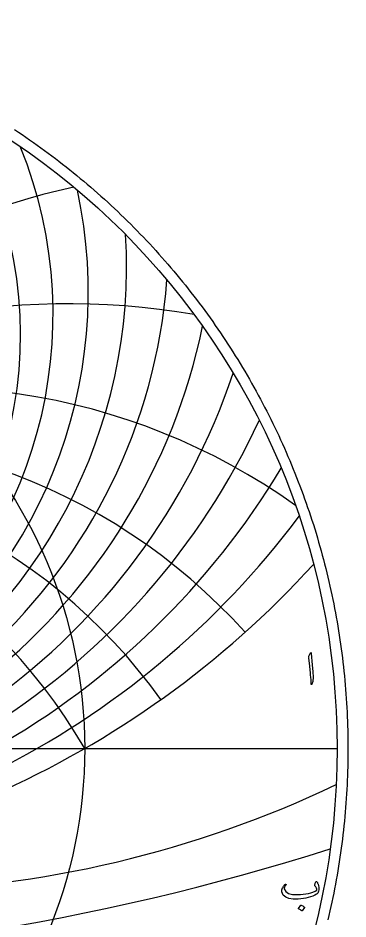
# Model space of a CAD drawing. Header units: millimetres. Extents: x -84 to 84, y -84 to 86.
# Drawn here: x 46.4 to 83.6, y -19.2 to 82.3 of the extents above; entities that cross this region are included whole.
import ezdxf

# ---------------------------------------------------------------- set-up
doc = ezdxf.new("R2010")
doc.units = ezdxf.units.MM
for name, color, linetype in [('CUT_OUTER', 1, 'Continuous'), ('ENGRAVE', 7, 'Continuous'), ('ENGRAVE_FINE', 8, 'Continuous'), ('TEXT', 5, 'Continuous')]:
    doc.layers.add(name, color=color, linetype=linetype)

msp = doc.modelspace()

# ---------------------------------------------------------------- linework, layer by layer
at = {"layer": 'CUT_OUTER'}
msp.add_lwpolyline([(46.0031, 69.7716), (46.4304, 69.488), (46.8559, 69.2018), (47.2796, 68.913), (47.7016, 68.6216), (48.1217, 68.3276), (48.5401, 68.0311), (48.9566, 67.7319), (49.3713, 67.4303), (49.7841, 67.1261), (50.195, 66.8193), (50.6041, 66.5101), (51.0112, 66.1983), (51.4164, 65.8841), (51.8197, 65.5674), (52.2211, 65.2482), (52.6204, 64.9265), (53.0178, 64.6024), (53.4132, 64.2759), (53.8066, 63.9469), (54.198, 63.6156), (54.5873, 63.2818), (54.9745, 62.9457), (55.3597, 62.6072), (55.7429, 62.2663), (56.1239, 61.9231), (56.5028, 61.5776), (56.8795, 61.2297), (57.2542, 60.8796), (57.6266, 60.5271), (57.9969, 60.1724), (58.365, 59.8154), (58.731, 59.4562), (59.0947, 59.0947), (59.4562, 58.731), (59.8154, 58.365), (60.1724, 57.9969), (60.5271, 57.6266), (60.8796, 57.2542), (61.2297, 56.8795), (61.5776, 56.5028), (61.9231, 56.1239), (62.2663, 55.7429), (62.6072, 55.3597), (62.9457, 54.9745), (63.2818, 54.5873), (63.6156, 54.198), (63.9469, 53.8066), (64.2759, 53.4132), (64.6024, 53.0178), (64.9265, 52.6204), (65.2482, 52.2211), (65.5674, 51.8197), (65.8841, 51.4164), (66.1983, 51.0112), (66.5101, 50.6041), (66.8193, 50.195), (67.1261, 49.7841), (67.4303, 49.3713), (67.7319, 48.9566), (68.0311, 48.5401), (68.3276, 48.1217), (68.6216, 47.7016), (68.913, 47.2796), (69.2018, 46.8559), (69.488, 46.4304), (69.7716, 46.0031), (70.0525, 45.5742), (70.3309, 45.1435), (70.6065, 44.7111), (70.8795, 44.277), (71.1499, 43.8413), (71.4175, 43.4039), (71.6825, 42.9649), (71.9448, 42.5242), (72.2044, 42.082), (72.4612, 41.6381), (72.7153, 41.1927), (72.9667, 40.7458), (73.2154, 40.2973), (73.4612, 39.8473), (73.7044, 39.3958), (73.9447, 38.9428), (74.1823, 38.4884), (74.417, 38.0325), (74.649, 37.5751), (74.8781, 37.1164), (75.1045, 36.6563), (75.328, 36.1947), (75.5486, 35.7318), (75.7665, 35.2676), (75.9814, 34.8021), (76.1936, 34.3352), (76.4028, 33.867), (76.6092, 33.3976), (76.8126, 32.9269), (77.0132, 32.455), (77.2109, 31.9818), (77.4057, 31.5075), (77.5976, 31.0319), (77.7865, 30.5552), (77.9725, 30.0773), (78.1556, 29.5983), (78.3358, 29.1182), (78.513, 28.637), (78.6872, 28.1547), (78.8585, 27.6714), (79.0268, 27.187), (79.1921, 26.7016), (79.3544, 26.2152), (79.5138, 25.7278), (79.6702, 25.2394), (79.8235, 24.7501), (79.9739, 24.2598), (80.1212, 23.7686), (80.2656, 23.2766), (80.4069, 22.7836), (80.5452, 22.2899), (80.6804, 21.7952), (80.8126, 21.2998), (80.9418, 20.8035), (81.0679, 20.3065), (81.191, 19.8087), (81.311, 19.3101), (81.428, 18.8108), (81.5419, 18.3108), (81.6527, 17.8102), (81.7604, 17.3088), (81.8651, 16.8068), (81.9667, 16.3042), (82.0652, 15.8009), (82.1606, 15.2971), (82.2529, 14.7927), (82.3421, 14.2877), (82.4282, 13.7822), (82.5112, 13.2762), (82.5912, 12.7696), (82.668, 12.2626), (82.7416, 11.7552), (82.8122, 11.2472), (82.8797, 10.7389), (82.944, 10.2302), (83.0052, 9.721), (83.0633, 9.2115), (83.1182, 8.7017), (83.1701, 8.1915), (83.2188, 7.6811), (83.2643, 7.1703), (83.3068, 6.6593), (83.3461, 6.148), (83.3822, 5.6365), (83.4152, 5.1247), (83.4451, 4.6128), (83.4718, 4.1007), (83.4954, 3.5885), (83.5159, 3.0761), (83.5332, 2.5636), (83.5473, 2.051), (83.5583, 1.5383), (83.5662, 1.0256), (83.5709, 0.5128), (83.5725, 0), (83.5709, -0.5128), (83.5662, -1.0256), (83.5583, -1.5383), (83.5473, -2.051), (83.5332, -2.5636), (83.5159, -3.0761), (83.4954, -3.5885), (83.4718, -4.1007), (83.4451, -4.6128), (83.4152, -5.1247), (83.3822, -5.6365), (83.3461, -6.148), (83.3068, -6.6593), (83.2643, -7.1703), (83.2188, -7.6811), (83.1701, -8.1915), (83.1182, -8.7017), (83.0633, -9.2115), (83.0052, -9.721), (82.944, -10.2302), (82.8797, -10.7389), (82.8122, -11.2472), (82.7416, -11.7552), (82.668, -12.2626), (82.5912, -12.7696), (82.5112, -13.2762), (82.4282, -13.7822), (82.3421, -14.2877), (82.2529, -14.7927), (82.1606, -15.2971), (82.0652, -15.8009), (81.9667, -16.3042), (81.8651, -16.8068), (81.7604, -17.3088), (81.6527, -17.8102), (81.5419, -18.3108), (81.428, -18.8108), (81.311, -19.3101)], dxfattribs=at)
at = {"layer": 'ENGRAVE'}
msp.add_lwpolyline([(-82.35, 0), (82.35, 0)], dxfattribs=at)
for radius in [82.35, 53.9054]:
    msp.add_circle((0, 0), radius, dxfattribs=at)
for centre, radius, start, end in [((0, 46.6835), 46.6835, 146.229962, 33.770038), ((0, 61.5212), 68.618, 191.697587, 348.302413), ((0, -31.1223), 62.2446, 30, 150), ((0, -31.1223), 62.2446, 30, 150), ((0, 93.367), 107.8109, 222.338487, 317.661513), ((28.9021, 107.8642), 123.9992, 271.151349, 295.481604)]:
    msp.add_arc(centre, radius, start, end, dxfattribs=at)
at = {"layer": 'ENGRAVE_FINE'}
for centre, radius, start, end in [((0, 48.935), 50.3465, 157.921197, 22.078803), ((74.1803, -31.1223), 96.8355, 102.828506, 168.859628), ((74.1803, -31.1223), 96.8355, 102.828506, 168.859628), ((0, 51.4852), 54.3102, 167.806282, 12.193718), ((0, 54.3863), 58.6288, 176.527025, 3.472975), ((0, 57.704), 63.3696, 184.422486, 355.577514), ((52.2295, -31.1223), 81.2546, 80.064286, 165.755974), ((52.2295, -31.1223), 81.2546, 80.064286, 165.755974), ((0, 65.9453), 74.4831, 198.487195, 341.512805), ((35.937, -31.1223), 71.8739, 54.517425, 162.412046), ((35.937, -31.1223), 71.8739, 54.517425, 162.412046), ((0, 71.1167), 81.1075, 204.885451, 335.114549), ((22.6552, -31.1223), 66.2394, 41.880809, 158.747401), ((22.6552, -31.1223), 66.2394, 41.880809, 158.747401), ((0, 77.223), 88.6809, 210.960954, 329.039046), ((10.9754, -31.1223), 63.2049, 35.419624, 154.657114), ((10.9754, -31.1223), 63.2049, 35.419624, 154.657114), ((0, 84.5201), 97.4616, 216.765345, 323.234655), ((0, 244.4379), 268.4381, 252.309853, 287.690147)]:
    msp.add_arc(centre, radius, start, end, dxfattribs=at)
at = {"layer": 'TEXT'}
for points in [[(79.2952, 10.6934), (79.3448, 10.7895), (79.3848, 10.8233), (79.415, 10.7947), (79.4354, 10.7038), (79.5549, 9.4311), (79.626, 8.6499), (79.6419, 8.0259), (79.6026, 7.559), (79.5082, 7.2492), (79.4909, 7.2239), (79.4757, 7.2103), (79.4624, 7.2083), (79.451, 7.2181), (79.4419, 7.2333), (79.4354, 7.2531), (79.4315, 7.2775), (79.4302, 7.3064), (79.4302, 7.5314), (79.4198, 7.77), (79.3991, 8.0223), (79.3679, 8.2882), (79.3611, 8.3577), (79.3406, 8.5453), (79.3065, 8.8512), (79.2588, 9.2752), (79.1445, 10.2155), (79.1419, 10.2655), (79.1445, 10.3116), (79.1523, 10.3538), (79.1653, 10.3921)], [(80.0597, -15.0168), (80.0947, -15.0606), (80.1266, -15.109), (80.1557, -15.1619), (80.1818, -15.2194), (80.205, -15.2811), (80.2253, -15.3467), (80.2427, -15.4161), (80.2572, -15.4895), (80.276, -15.6369), (80.2805, -15.783), (80.2708, -15.9278), (80.2468, -16.0713), (80.2104, -16.1993), (80.1636, -16.3025), (80.1065, -16.3811), (80.039, -16.435), (79.8247, -16.5483), (79.5974, -16.6493), (79.3571, -16.7379), (79.1039, -16.8142), (78.8377, -16.8775), (78.5584, -16.9272), (78.2662, -16.9632), (77.961, -16.9856), (77.389, -16.9798), (76.9195, -16.8999), (76.5526, -16.746), (76.2883, -16.5181), (76.1799, -16.3398), (76.1299, -16.148), (76.1383, -15.9424), (76.2052, -15.7233), (76.2277, -15.676), (76.2539, -15.6278), (76.2836, -15.5786), (76.3169, -15.5285), (76.3537, -15.4773), (76.3941, -15.4252), (76.4381, -15.3721), (76.4857, -15.3181), (76.5016, -15.3028), (76.5182, -15.2934), (76.5354, -15.2898), (76.5532, -15.2921), (76.5652, -15.2967), (76.5753, -15.3051), (76.5834, -15.3174), (76.5896, -15.3337), (76.5925, -15.3489), (76.5909, -15.3635), (76.5847, -15.3775), (76.574, -15.3908), (76.5295, -15.4437), (76.4896, -15.4986), (76.4542, -15.5554), (76.4234, -15.6142), (76.4023, -15.6704), (76.3909, -15.7246), (76.3893, -15.7768), (76.3974, -15.8272), (76.5597, -16.121), (76.8649, -16.3272), (77.313, -16.4457), (77.9039, -16.4765), (78.2287, -16.464), (78.5383, -16.4369), (78.8326, -16.3952), (79.1117, -16.3389), (79.3758, -16.2679), (79.6253, -16.1824), (79.8602, -16.0822), (80.0805, -15.9674), (80.0591, -15.8603), (80.0104, -15.7415), (79.9344, -15.6109), (79.8312, -15.4687), (79.8279, -15.4551), (79.8286, -15.4298), (79.8331, -15.3928), (79.8416, -15.3441), (79.8438, -15.3392), (79.8455, -15.335), (79.8464, -15.3314), (79.8468, -15.3285), (79.8636, -15.2622), (79.8883, -15.1882), (79.9208, -15.1064), (79.961, -15.0168), (79.9789, -14.9895), (80.0013, -14.9804), (80.0283, -14.9895), (80.0597, -15.0168)], [(78.2467, -17.661), (78.2532, -17.6545), (78.2623, -17.6506), (78.274, -17.6493), (78.2883, -17.6506), (78.3893, -17.6915), (78.4844, -17.7415), (78.5737, -17.8006), (78.6571, -17.8687), (78.6653, -17.8791), (78.6688, -17.8895), (78.6679, -17.8999), (78.6623, -17.9103), (78.4182, -18.3051), (78.4091, -18.3145), (78.3974, -18.3168), (78.3831, -18.3119), (78.3662, -18.2999), (78.3516, -18.2895), (78.3286, -18.2739), (78.2971, -18.2532), (78.2571, -18.2272), (78.2081, -18.196), (78.1493, -18.1597), (78.0808, -18.1181), (78.0026, -18.0713), (77.9922, -18.0636), (77.987, -18.0558), (77.987, -18.048), (77.9922, -18.0402)]]:
    msp.add_lwpolyline(points, close=True, dxfattribs=at)

doc.saveas('drawing.dxf')
